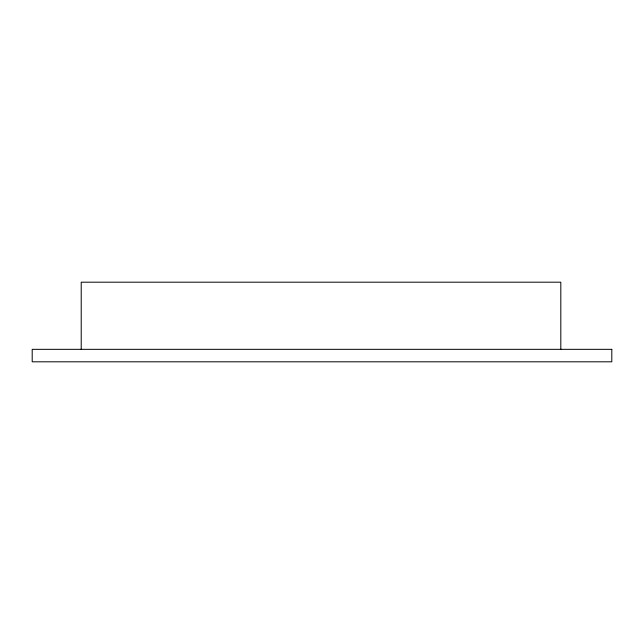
<?xml version="1.0" encoding="UTF-8"?>
<svg xmlns="http://www.w3.org/2000/svg" width="644" height="644" viewBox="0 0 644 644"><rect width="100%" height="100%" fill="white"/><g stroke="black" fill="none" stroke-linecap="round" stroke-linejoin="round"><path stroke-width="0.97" d="M560.811 349.338L560.811 282.193L81.216 282.193L81.216 349.338M611.8 349.338L32.2 349.338L32.2 361.807L611.8 361.807L611.8 349.338"/></g></svg>
